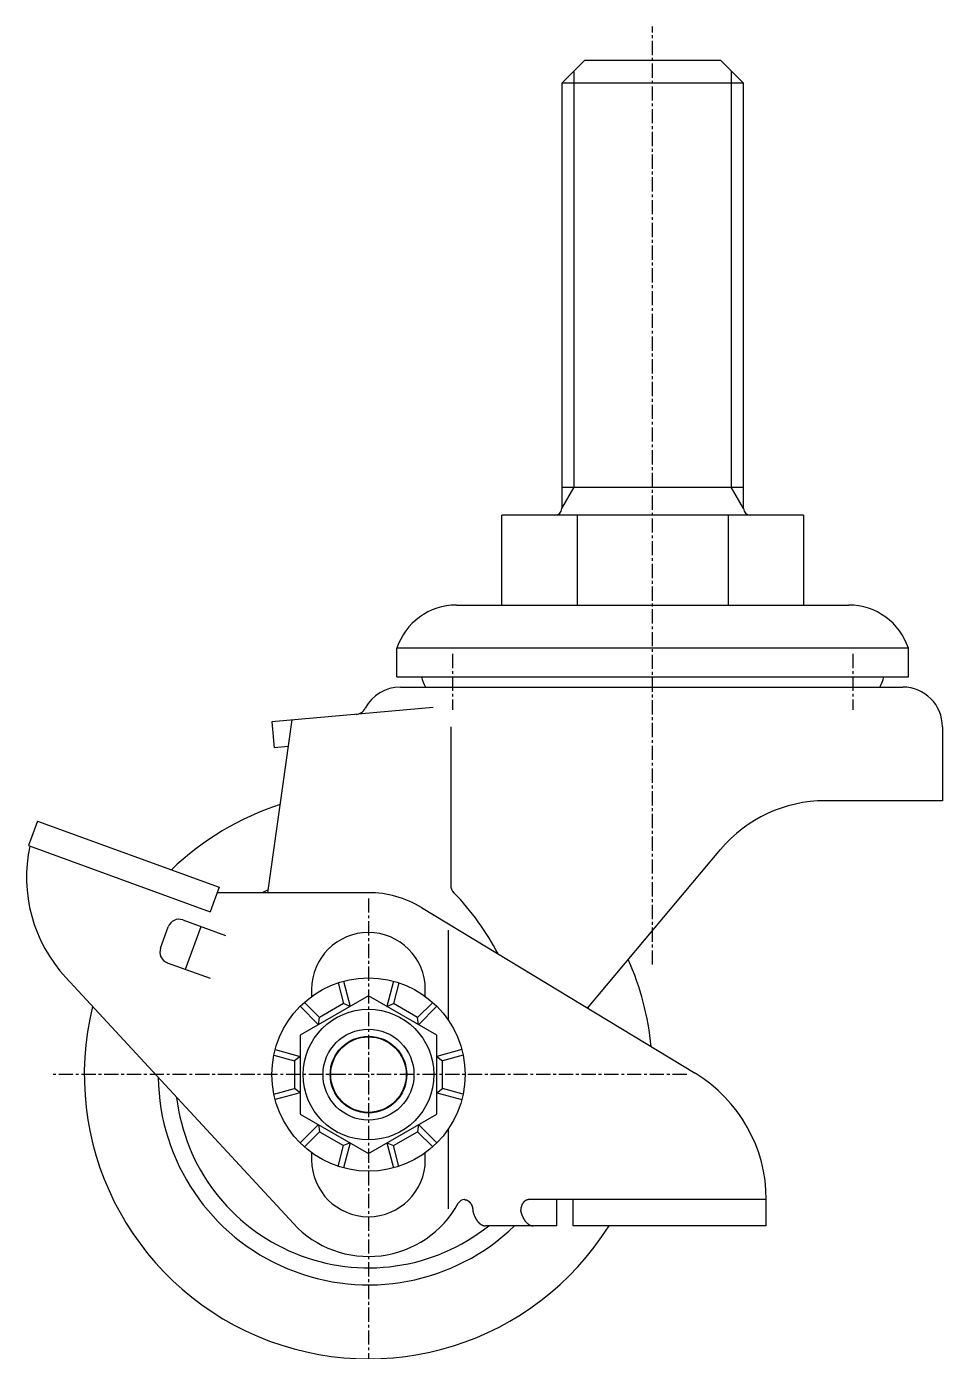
# Model space of a CAD drawing. Extents: x -3227 to -3023, y -915 to -606.
# Drawn here: x -3106.9 to -3026.3, y -811.5 to -695 of the extents above; entities that cross this region are included whole.
import ezdxf

# ---------------------------------------------------------------- set-up
doc = ezdxf.new("R2010")
doc.units = 0
doc.linetypes.add('CENTER', pattern=[2, 1.25, -0.25, 0.25, -0.25])
doc.layers.get('0').update_dxf_attribs({"linetype": 'CONTINUOUS'})
doc.layers.get('DEFPOINTS').update_dxf_attribs({"linetype": 'CONTINUOUS'})
doc.layers.add('CENTER', color=1, linetype='CENTER')

msp = doc.modelspace()

# ---------------------------------------------------------------- linework, layer by layer
at = {"color": 7, "linetype": 'CONTINUOUS'}
for p, q in [((-3059.82, -699.97), (-3057.82, -697.97)), ((-3045.82, -697.97), (-3057.82, -697.97)), ((-3043.82, -699.97), (-3045.82, -697.97)), ((-3059.82, -699.97), (-3059.82, -737.37)), ((-3043.82, -699.97), (-3059.82, -699.97)), ((-3043.82, -737.37), (-3043.82, -699.97)), ((-3059.82, -735.5), (-3043.82, -735.5)), ((-3038.54, -737.97), (-3065.1, -737.97)), ((-3065.1, -745.87), (-3065.1, -737.97)), ((-3058.46, -737.97), (-3058.46, -745.87)), ((-3045.18, -737.97), (-3045.18, -745.87)), ((-3038.54, -737.97), (-3038.54, -745.87)), ((-3069.09, -745.87), (-3034.55, -745.87)), ((-3029.32, -749.67), (-3074.32, -749.67)), ((-3074.32, -752.17), (-3074.32, -749.67)), ((-3029.32, -752.17), (-3029.32, -749.67)), ((-3074.32, -752.17), (-3029.32, -752.17)), ((-3074.01, -753.08), (-3029.82, -753.08)), ((-3071.13, -754.89), (-3085.32, -756.13)), ((-3085.68, -771.17), (-3083.54, -755.97)), ((-3085.32, -756.13), (-3085.12, -758.42)), ((-3069.58, -756.58), (-3069.58, -770.48)), ((-3026.32, -756.58), (-3026.32, -763.08)), ((-3083.87, -758.31), (-3085.12, -758.42)), ((-3026.32, -763.08), (-3036.65, -763.08)), ((-3105.94, -764.87), (-3106.73, -767.03)), ((-3105.94, -764.87), (-3089.97, -770.68)), ((-3106.73, -767.03), (-3090.76, -772.84)), ((-3057.55, -781.32), (-3045.84, -767.37)), ((-3089.97, -770.68), (-3090.76, -772.84)), ((-3076.82, -771.17), (-3090.15, -771.17)), ((-3072.15, -772.47), (-3048.08, -787.05)), ((-3093.15, -773.57), (-3089.39, -774.93)), ((-3095.11, -776.04), (-3094.43, -774.16)), ((-3092.92, -777.91), (-3091.55, -774.15)), ((-3069.82, -774.47), (-3069.82, -782.35)), ((-3094.52, -777.33), (-3090.76, -778.69)), ((-3103.45, -778.63), (-3083.42, -800.28)), ((-3081.82, -779.67), (-3081.82, -780.3)), ((-3079.5, -779.11), (-3079.01, -780.93)), ((-3079.02, -778.96), (-3078.42, -781.17)), ((-3074.62, -778.96), (-3075.21, -781.17)), ((-3074.14, -779.11), (-3074.63, -780.93)), ((-3071.82, -780.3), (-3071.82, -779.67)), ((-3082.46, -780.82), (-3081.13, -782.16)), ((-3071.17, -780.82), (-3072.51, -782.16)), ((-3082.83, -781.16), (-3081.21, -782.78)), ((-3078.42, -781.17), (-3079.01, -780.93)), ((-3075.21, -781.17), (-3074.63, -780.93)), ((-3070.81, -781.16), (-3072.42, -782.78)), ((-3081.21, -782.78), (-3081.13, -782.16)), ((-3072.42, -782.78), (-3072.51, -782.16)), ((-3085.14, -785.46), (-3083.32, -785.95)), ((-3085.03, -784.97), (-3082.82, -785.57)), ((-3082.82, -785.57), (-3083.32, -785.95)), ((-3068.61, -784.97), (-3070.82, -785.57)), ((-3070.82, -785.57), (-3070.32, -785.95)), ((-3068.49, -785.46), (-3070.32, -785.95)), ((-3085.14, -788.89), (-3083.32, -788.4)), ((-3082.82, -788.78), (-3085.03, -789.37)), ((-3082.82, -788.78), (-3083.32, -788.4)), ((-3070.82, -788.78), (-3070.32, -788.4)), ((-3070.82, -788.78), (-3068.61, -789.37)), ((-3068.49, -788.89), (-3070.32, -788.4)), ((-3081.21, -791.57), (-3082.83, -793.18)), ((-3082.46, -793.53), (-3081.13, -792.19)), ((-3081.21, -791.57), (-3081.13, -792.19)), ((-3072.42, -791.57), (-3072.51, -792.19)), ((-3071.17, -793.53), (-3072.51, -792.19)), ((-3072.42, -791.57), (-3070.81, -793.18)), ((-3069.82, -791.99), (-3069.82, -798.99)), ((-3079.5, -795.24), (-3079.01, -793.41)), ((-3078.42, -793.17), (-3079.02, -795.38)), ((-3078.42, -793.17), (-3079.01, -793.41)), ((-3075.21, -793.17), (-3074.62, -795.38)), ((-3075.21, -793.17), (-3074.63, -793.41)), ((-3074.14, -795.24), (-3074.63, -793.41)), ((-3081.82, -794.05), (-3081.82, -794.67)), ((-3071.82, -794.67), (-3071.82, -794.05)), ((-3068.36, -798.17), (-3068.39, -798.17)), ((-3041.82, -798.17), (-3062.72, -798.17)), ((-3060.26, -800.47), (-3060.26, -798.17)), ((-3058.82, -800.47), (-3058.82, -798.17)), ((-3041.82, -800.47), (-3041.82, -798.17)), ((-3060.26, -800.47), (-3066.52, -800.47)), ((-3041.82, -800.47), (-3058.82, -800.47))]:
    msp.add_line(p, q, dxfattribs=at)
at = {"color": 3, "linetype": 'CONTINUOUS'}
for p, q in [((-3058.73, -735.5), (-3058.73, -698.89)), ((-3044.9, -698.89), (-3044.9, -735.5)), ((-3059.82, -737.37), (-3058.73, -735.5)), ((-3043.82, -737.37), (-3044.9, -735.5))]:
    msp.add_line(p, q, dxfattribs=at)
at = {"color": 7, "linetype": 'CONTINUOUS'}
msp.add_lwpolyline([(-3082.82, -790.64), (-3076.82, -794.1), (-3070.82, -790.64), (-3070.82, -783.71), (-3076.82, -780.24), (-3082.82, -783.71)], close=True, dxfattribs=at)
for points in [[(-3079.01, -780.93), (-3081.13, -782.16)], [(-3072.51, -782.16), (-3074.63, -780.93)], [(-3083.32, -785.95), (-3083.32, -788.4)], [(-3070.32, -788.4), (-3070.32, -785.95)], [(-3081.13, -792.19), (-3079.01, -793.41)], [(-3074.63, -793.41), (-3072.51, -792.19)]]:
    msp.add_lwpolyline(points, dxfattribs=at)
for points in [[(-3068.36, -798.17, 0), (-3068.35, -798.17, 0), (-3068.34, -798.17, 0), (-3068.33, -798.17, 0), (-3068.32, -798.17, 0), (-3068.32, -798.17, 0), (-3068.31, -798.18, 0), (-3068.3, -798.18, 0), (-3068.29, -798.18, 0), (-3068.28, -798.18, 0), (-3068.27, -798.18, 0), (-3068.26, -798.18, 0), (-3068.25, -798.18, 0), (-3068.25, -798.19, 0), (-3068.24, -798.19, 0), (-3068.23, -798.19, 0), (-3068.22, -798.19, 0), (-3068.21, -798.2, 0), (-3068.2, -798.2, 0), (-3068.19, -798.2, 0), (-3068.19, -798.2, 0), (-3068.18, -798.21, 0), (-3068.17, -798.21, 0), (-3068.16, -798.21, 0), (-3068.15, -798.22, 0), (-3068.14, -798.22, 0), (-3068.13, -798.22, 0), (-3068.13, -798.23, 0), (-3068.12, -798.23, 0), (-3068.11, -798.24, 0), (-3068.1, -798.24, 0), (-3068.09, -798.24, 0), (-3068.08, -798.25, 0), (-3068.08, -798.25, 0), (-3068.07, -798.26, 0), (-3068.06, -798.26, 0), (-3068.05, -798.27, 0), (-3068.04, -798.27, 0), (-3068.04, -798.28, 0), (-3068.03, -798.28, 0), (-3068.02, -798.29, 0), (-3068.01, -798.3, 0), (-3068.01, -798.3, 0), (-3068, -798.31, 0), (-3067.99, -798.32, 0), (-3067.98, -798.32, 0), (-3067.98, -798.33, 0), (-3067.97, -798.34, 0), (-3067.96, -798.34, 0), (-3067.95, -798.35, 0), (-3067.95, -798.36, 0), (-3067.94, -798.36, 0), (-3067.93, -798.37, 0), (-3067.93, -798.38, 0), (-3067.92, -798.38, 0), (-3067.91, -798.39, 0), (-3067.9, -798.4, 0), (-3067.9, -798.41, 0), (-3067.89, -798.42, 0), (-3067.88, -798.42, 0), (-3067.88, -798.43, 0), (-3067.87, -798.44, 0), (-3067.86, -798.45, 0), (-3067.86, -798.46, 0), (-3067.85, -798.47, 0), (-3067.85, -798.48, 0), (-3067.84, -798.48, 0), (-3067.83, -798.49, 0), (-3067.83, -798.5, 0), (-3067.82, -798.51, 0), (-3067.82, -798.52, 0), (-3067.81, -798.53, 0), (-3067.81, -798.54, 0), (-3067.8, -798.55, 0), (-3067.79, -798.56, 0), (-3067.79, -798.57, 0), (-3067.78, -798.58, 0), (-3067.78, -798.59, 0), (-3067.77, -798.6, 0), (-3067.77, -798.61, 0), (-3067.76, -798.62, 0), (-3067.76, -798.63, 0), (-3067.75, -798.64, 0), (-3067.75, -798.65, 0), (-3067.74, -798.66, 0), (-3067.74, -798.67, 0), (-3067.74, -798.68, 0), (-3067.73, -798.69, 0), (-3067.73, -798.7, 0), (-3067.72, -798.71, 0), (-3067.72, -798.72, 0), (-3067.71, -798.73, 0), (-3067.71, -798.74, 0), (-3067.71, -798.76, 0), (-3067.7, -798.77, 0), (-3067.7, -798.78, 0), (-3067.7, -798.79, 0), (-3067.69, -798.8, 0), (-3067.69, -798.81, 0), (-3067.69, -798.82, 0), (-3067.68, -798.84, 0), (-3067.68, -798.85, 0), (-3067.68, -798.86, 0), (-3067.68, -798.87, 0), (-3067.67, -798.88, 0), (-3067.67, -798.89, 0), (-3067.67, -798.91, 0), (-3067.67, -798.92, 0), (-3067.66, -798.93, 0), (-3067.66, -798.94, 0), (-3067.66, -798.95, 0), (-3067.66, -798.97, 0), (-3067.66, -798.98, 0), (-3067.65, -798.99, 0), (-3067.65, -799, 0), (-3067.65, -799.01, 0), (-3067.65, -799.03, 0), (-3067.65, -799.04, 0), (-3067.65, -799.05, 0), (-3067.65, -799.06, 0), (-3067.65, -799.08, 0), (-3067.64, -799.09, 0), (-3067.64, -799.1, 0), (-3067.64, -799.11, 0), (-3067.64, -799.12, 0), (-3067.64, -799.14, 0), (-3067.64, -799.15, 0), (-3067.64, -799.16, 0), (-3067.64, -799.17, 0)], [(-3062.72, -798.17, 0), (-3062.73, -798.17, 0), (-3062.74, -798.17, 0), (-3062.75, -798.17, 0), (-3062.76, -798.17, 0), (-3062.76, -798.17, 0), (-3062.77, -798.18, 0), (-3062.78, -798.18, 0), (-3062.79, -798.18, 0), (-3062.8, -798.18, 0), (-3062.81, -798.18, 0), (-3062.82, -798.18, 0), (-3062.83, -798.18, 0), (-3062.83, -798.19, 0), (-3062.84, -798.19, 0), (-3062.85, -798.19, 0), (-3062.86, -798.19, 0), (-3062.87, -798.2, 0), (-3062.88, -798.2, 0), (-3062.89, -798.2, 0), (-3062.89, -798.2, 0), (-3062.9, -798.21, 0), (-3062.91, -798.21, 0), (-3062.92, -798.21, 0), (-3062.93, -798.22, 0), (-3062.94, -798.22, 0), (-3062.95, -798.22, 0), (-3062.95, -798.23, 0), (-3062.96, -798.23, 0), (-3062.97, -798.24, 0), (-3062.98, -798.24, 0), (-3062.99, -798.24, 0), (-3062.99, -798.25, 0), (-3063, -798.25, 0), (-3063.01, -798.26, 0), (-3063.02, -798.26, 0), (-3063.03, -798.27, 0), (-3063.04, -798.27, 0), (-3063.04, -798.28, 0), (-3063.05, -798.28, 0), (-3063.06, -798.29, 0), (-3063.07, -798.3, 0), (-3063.07, -798.3, 0), (-3063.08, -798.31, 0), (-3063.09, -798.32, 0), (-3063.1, -798.32, 0), (-3063.1, -798.33, 0), (-3063.11, -798.34, 0), (-3063.12, -798.34, 0), (-3063.13, -798.35, 0), (-3063.13, -798.36, 0), (-3063.14, -798.36, 0), (-3063.15, -798.37, 0), (-3063.15, -798.38, 0), (-3063.16, -798.38, 0), (-3063.17, -798.39, 0), (-3063.18, -798.4, 0), (-3063.18, -798.41, 0), (-3063.19, -798.42, 0), (-3063.2, -798.42, 0), (-3063.2, -798.43, 0), (-3063.21, -798.44, 0), (-3063.21, -798.45, 0), (-3063.22, -798.46, 0), (-3063.23, -798.47, 0), (-3063.23, -798.48, 0), (-3063.24, -798.48, 0), (-3063.25, -798.49, 0), (-3063.25, -798.5, 0), (-3063.26, -798.51, 0), (-3063.26, -798.52, 0), (-3063.27, -798.53, 0), (-3063.27, -798.54, 0), (-3063.28, -798.55, 0), (-3063.29, -798.56, 0), (-3063.29, -798.57, 0), (-3063.3, -798.58, 0), (-3063.3, -798.59, 0), (-3063.31, -798.6, 0), (-3063.31, -798.61, 0), (-3063.32, -798.62, 0), (-3063.32, -798.63, 0), (-3063.33, -798.64, 0), (-3063.33, -798.65, 0), (-3063.34, -798.66, 0), (-3063.34, -798.67, 0), (-3063.34, -798.68, 0), (-3063.35, -798.69, 0), (-3063.35, -798.7, 0), (-3063.36, -798.71, 0), (-3063.36, -798.72, 0), (-3063.36, -798.73, 0), (-3063.37, -798.74, 0), (-3063.37, -798.76, 0), (-3063.38, -798.77, 0), (-3063.38, -798.78, 0), (-3063.38, -798.79, 0), (-3063.39, -798.8, 0), (-3063.39, -798.81, 0), (-3063.39, -798.82, 0), (-3063.4, -798.84, 0), (-3063.4, -798.85, 0), (-3063.4, -798.86, 0), (-3063.4, -798.87, 0), (-3063.41, -798.88, 0), (-3063.41, -798.89, 0), (-3063.41, -798.91, 0), (-3063.41, -798.92, 0), (-3063.42, -798.93, 0), (-3063.42, -798.94, 0), (-3063.42, -798.95, 0), (-3063.42, -798.97, 0), (-3063.42, -798.98, 0), (-3063.43, -798.99, 0), (-3063.43, -799, 0), (-3063.43, -799.01, 0), (-3063.43, -799.03, 0), (-3063.43, -799.04, 0), (-3063.43, -799.05, 0), (-3063.43, -799.06, 0), (-3063.43, -799.08, 0), (-3063.43, -799.09, 0), (-3063.44, -799.1, 0), (-3063.44, -799.11, 0), (-3063.44, -799.12, 0), (-3063.44, -799.14, 0), (-3063.44, -799.15, 0), (-3063.44, -799.16, 0), (-3063.44, -799.17, 0)], [(-3067.64, -799.17, 0), (-3067.64, -799.19, 0), (-3067.63, -799.21, 0), (-3067.63, -799.23, 0), (-3067.62, -799.24, 0), (-3067.62, -799.26, 0), (-3067.61, -799.28, 0), (-3067.61, -799.3, 0), (-3067.6, -799.32, 0), (-3067.6, -799.33, 0), (-3067.59, -799.35, 0), (-3067.59, -799.37, 0), (-3067.58, -799.38, 0), (-3067.57, -799.4, 0), (-3067.57, -799.42, 0), (-3067.56, -799.44, 0), (-3067.56, -799.45, 0), (-3067.55, -799.47, 0), (-3067.54, -799.49, 0), (-3067.54, -799.5, 0), (-3067.53, -799.52, 0), (-3067.52, -799.53, 0), (-3067.52, -799.55, 0), (-3067.51, -799.57, 0), (-3067.5, -799.58, 0), (-3067.5, -799.6, 0), (-3067.49, -799.62, 0), (-3067.48, -799.63, 0), (-3067.48, -799.65, 0), (-3067.47, -799.66, 0), (-3067.46, -799.68, 0), (-3067.46, -799.69, 0), (-3067.45, -799.71, 0), (-3067.44, -799.72, 0), (-3067.43, -799.74, 0), (-3067.43, -799.75, 0), (-3067.42, -799.77, 0), (-3067.41, -799.78, 0), (-3067.4, -799.79, 0), (-3067.4, -799.81, 0), (-3067.39, -799.82, 0), (-3067.38, -799.84, 0), (-3067.37, -799.85, 0), (-3067.36, -799.87, 0), (-3067.36, -799.88, 0), (-3067.35, -799.89, 0), (-3067.34, -799.9, 0), (-3067.33, -799.92, 0), (-3067.32, -799.93, 0), (-3067.32, -799.94, 0), (-3067.31, -799.96, 0), (-3067.3, -799.97, 0), (-3067.29, -799.98, 0), (-3067.28, -799.99, 0), (-3067.27, -800.01, 0), (-3067.26, -800.02, 0), (-3067.26, -800.03, 0), (-3067.25, -800.04, 0), (-3067.24, -800.05, 0), (-3067.23, -800.07, 0), (-3067.22, -800.08, 0), (-3067.21, -800.09, 0), (-3067.2, -800.1, 0), (-3067.19, -800.11, 0), (-3067.18, -800.12, 0), (-3067.17, -800.13, 0), (-3067.16, -800.14, 0), (-3067.16, -800.15, 0), (-3067.15, -800.16, 0), (-3067.14, -800.17, 0), (-3067.13, -800.18, 0), (-3067.12, -800.19, 0), (-3067.11, -800.2, 0), (-3067.1, -800.21, 0), (-3067.09, -800.22, 0), (-3067.08, -800.23, 0), (-3067.07, -800.24, 0), (-3067.06, -800.25, 0), (-3067.05, -800.26, 0), (-3067.04, -800.26, 0), (-3067.03, -800.27, 0), (-3067.02, -800.28, 0), (-3067.01, -800.29, 0), (-3067, -800.3, 0), (-3066.99, -800.3, 0), (-3066.98, -800.31, 0), (-3066.97, -800.32, 0), (-3066.96, -800.33, 0), (-3066.95, -800.33, 0), (-3066.94, -800.34, 0), (-3066.93, -800.35, 0), (-3066.92, -800.35, 0), (-3066.91, -800.36, 0), (-3066.9, -800.37, 0), (-3066.89, -800.37, 0), (-3066.88, -800.38, 0), (-3066.87, -800.38, 0), (-3066.86, -800.39, 0), (-3066.84, -800.39, 0), (-3066.83, -800.4, 0), (-3066.82, -800.4, 0), (-3066.81, -800.41, 0), (-3066.8, -800.41, 0), (-3066.79, -800.42, 0), (-3066.78, -800.42, 0), (-3066.77, -800.43, 0), (-3066.76, -800.43, 0), (-3066.75, -800.43, 0), (-3066.74, -800.44, 0), (-3066.73, -800.44, 0), (-3066.72, -800.44, 0), (-3066.71, -800.45, 0), (-3066.7, -800.45, 0), (-3066.68, -800.45, 0), (-3066.67, -800.46, 0), (-3066.66, -800.46, 0), (-3066.65, -800.46, 0), (-3066.64, -800.46, 0), (-3066.63, -800.46, 0), (-3066.62, -800.47, 0), (-3066.61, -800.47, 0), (-3066.6, -800.47, 0), (-3066.59, -800.47, 0), (-3066.58, -800.47, 0), (-3066.57, -800.47, 0), (-3066.55, -800.47, 0), (-3066.54, -800.47, 0), (-3066.53, -800.47, 0), (-3066.52, -800.47, 0)], [(-3063.44, -799.17, 0), (-3063.43, -799.19, 0), (-3063.43, -799.21, 0), (-3063.42, -799.23, 0), (-3063.42, -799.24, 0), (-3063.41, -799.26, 0), (-3063.41, -799.28, 0), (-3063.4, -799.3, 0), (-3063.4, -799.32, 0), (-3063.39, -799.33, 0), (-3063.39, -799.35, 0), (-3063.38, -799.37, 0), (-3063.37, -799.38, 0), (-3063.37, -799.4, 0), (-3063.36, -799.42, 0), (-3063.36, -799.44, 0), (-3063.35, -799.45, 0), (-3063.34, -799.47, 0), (-3063.34, -799.49, 0), (-3063.33, -799.5, 0), (-3063.33, -799.52, 0), (-3063.32, -799.53, 0), (-3063.31, -799.55, 0), (-3063.31, -799.57, 0), (-3063.3, -799.58, 0), (-3063.29, -799.6, 0), (-3063.29, -799.62, 0), (-3063.28, -799.63, 0), (-3063.27, -799.65, 0), (-3063.27, -799.66, 0), (-3063.26, -799.68, 0), (-3063.25, -799.69, 0), (-3063.24, -799.71, 0), (-3063.24, -799.72, 0), (-3063.23, -799.74, 0), (-3063.22, -799.75, 0), (-3063.21, -799.77, 0), (-3063.21, -799.78, 0), (-3063.2, -799.79, 0), (-3063.19, -799.81, 0), (-3063.18, -799.82, 0), (-3063.18, -799.84, 0), (-3063.17, -799.85, 0), (-3063.16, -799.87, 0), (-3063.15, -799.88, 0), (-3063.14, -799.89, 0), (-3063.14, -799.9, 0), (-3063.13, -799.92, 0), (-3063.12, -799.93, 0), (-3063.11, -799.94, 0), (-3063.1, -799.96, 0), (-3063.09, -799.97, 0), (-3063.09, -799.98, 0), (-3063.08, -799.99, 0), (-3063.07, -800.01, 0), (-3063.06, -800.02, 0), (-3063.05, -800.03, 0), (-3063.04, -800.04, 0), (-3063.03, -800.05, 0), (-3063.02, -800.07, 0), (-3063.01, -800.08, 0), (-3063.01, -800.09, 0), (-3063, -800.1, 0), (-3062.99, -800.11, 0), (-3062.98, -800.12, 0), (-3062.97, -800.13, 0), (-3062.96, -800.14, 0), (-3062.95, -800.15, 0), (-3062.94, -800.16, 0), (-3062.93, -800.17, 0), (-3062.92, -800.18, 0), (-3062.91, -800.19, 0), (-3062.9, -800.2, 0), (-3062.89, -800.21, 0), (-3062.88, -800.22, 0), (-3062.87, -800.23, 0), (-3062.86, -800.24, 0), (-3062.85, -800.25, 0), (-3062.84, -800.26, 0), (-3062.83, -800.26, 0), (-3062.82, -800.27, 0), (-3062.81, -800.28, 0), (-3062.8, -800.29, 0), (-3062.79, -800.3, 0), (-3062.78, -800.3, 0), (-3062.77, -800.31, 0), (-3062.76, -800.32, 0), (-3062.75, -800.33, 0), (-3062.74, -800.33, 0), (-3062.73, -800.34, 0), (-3062.72, -800.35, 0), (-3062.71, -800.35, 0), (-3062.7, -800.36, 0), (-3062.69, -800.37, 0), (-3062.68, -800.37, 0), (-3062.67, -800.38, 0), (-3062.66, -800.38, 0), (-3062.65, -800.39, 0), (-3062.64, -800.39, 0), (-3062.63, -800.4, 0), (-3062.62, -800.4, 0), (-3062.61, -800.41, 0), (-3062.6, -800.41, 0), (-3062.59, -800.42, 0), (-3062.58, -800.42, 0), (-3062.57, -800.43, 0), (-3062.56, -800.43, 0), (-3062.54, -800.43, 0), (-3062.53, -800.44, 0), (-3062.52, -800.44, 0), (-3062.51, -800.44, 0), (-3062.5, -800.45, 0), (-3062.49, -800.45, 0), (-3062.48, -800.45, 0), (-3062.47, -800.46, 0), (-3062.46, -800.46, 0), (-3062.45, -800.46, 0), (-3062.44, -800.46, 0), (-3062.43, -800.46, 0), (-3062.41, -800.47, 0), (-3062.4, -800.47, 0), (-3062.39, -800.47, 0), (-3062.38, -800.47, 0), (-3062.37, -800.47, 0), (-3062.36, -800.47, 0), (-3062.35, -800.47, 0), (-3062.34, -800.47, 0), (-3062.33, -800.47, 0), (-3062.32, -800.47, 0)]]:
    msp.add_polyline3d(points, dxfattribs=at)
for radius in [8.5, 5.75, 4, 3.37]:
    msp.add_circle((-3076.82, -787.17), radius, dxfattribs=at)
at = {"color": 3, "linetype": 'CONTINUOUS'}
msp.add_circle((-3076.82, -787.17), 3.32, dxfattribs=at)
at = {"color": 7, "linetype": 'CONTINUOUS'}
for centre, radius, start, end in [((-3060.42, -737.37), 0.6, 270, 0), ((-3043.22, -737.37), 0.6, 180, 270), ((-3069.09, -751.37), 5.5, 90, 161.9955), ((-3034.55, -751.37), 5.5, 18.0045, 90), ((-3069.42, -751.65), 2.78, 190.7807, 210.9566), ((-3034.22, -751.65), 2.78, 329.0434, 349.2193), ((-3074.01, -756.58), 3.5, 90, 152.2599), ((-3029.82, -756.58), 3.5, 0, 90), ((-3077.99, -754.49), 1, 275, 332.2599), ((-3076.82, -787.17), 25, 108.1039, 133.8961), ((-3036.65, -775.08), 12, 90, 140), ((-3093.91, -769.8), 13, 167.8493, 222.7672), ((-3076.82, -787.17), 18.5, 118.4837, 120.1327), ((-3076.82, -780.17), 9, 58.8001, 90), ((-3068.58, -770.48), 1, 180, 224.0774), ((-3085.82, -787.17), 23, 27.4868, 44.0774), ((-3093.49, -774.51), 1, 70, 160), ((-3076.82, -779.67), 5, 0, 180), ((-3094.17, -776.39), 1, 160, 250), ((-3076.82, -787.17), 25, 5.6343, 23.8961), ((-3076.82, -787.17), 25, 166.1428, 327.8593), ((-3076.82, -787.17), 18.5, 180.7901, 314.0347), ((-3054.82, -798.17), 13, 0, 58.8001), ((-3076.82, -787.17), 17, 186.7663, 308.5235), ((-3076.82, -794.67), 5, 180, 0), ((-3068.39, -798.77), 0.6, 90, 151.369), ((-3076.82, -794.17), 9, 222.7672, 331.369)]:
    msp.add_arc(centre, radius, start, end, dxfattribs=at)
at = {"layer": 'CENTER', "color": 1, "linetype": 'CENTER'}
for p, q in [((-3051.82, -777.49), (-3051.82, -694.97)), ((-3069.42, -750.17), (-3069.42, -755.08)), ((-3034.22, -750.17), (-3034.22, -755.08)), ((-3076.82, -771.67), (-3076.82, -815.17)), ((-3048.82, -787.17), (-3104.82, -787.17))]:
    msp.add_line(p, q, dxfattribs=at)
at = {"layer": 'DEFPOINTS', "color": 0, "linetype": 'BYBLOCK'}
msp.add_point((-3059.98, -737.78), dxfattribs=at)

doc.saveas('drawing.dxf')
